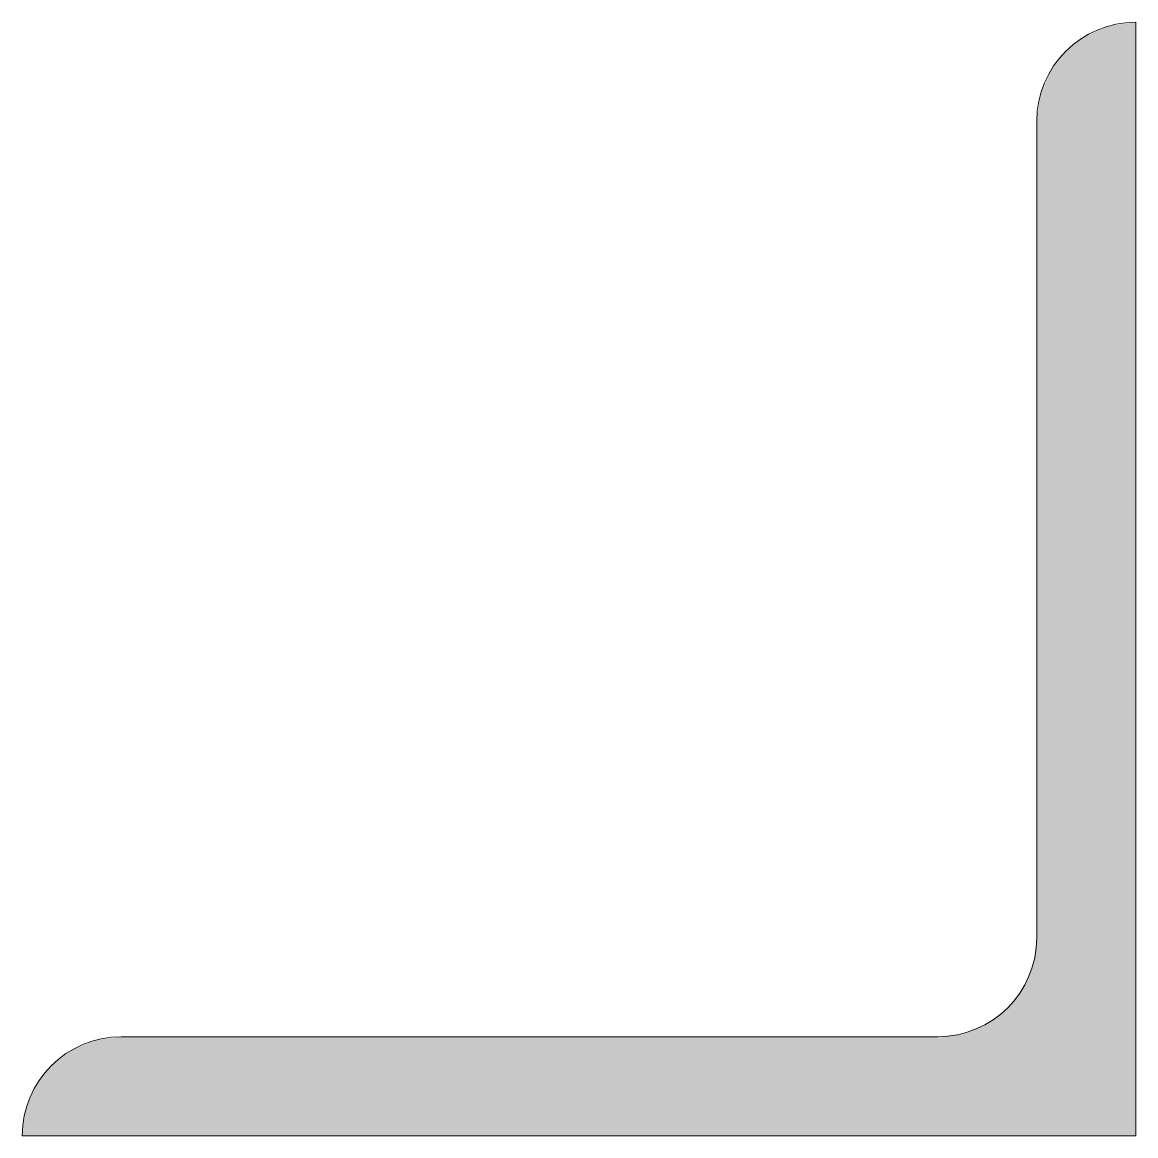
# Model space of a CAD drawing. Header units: metres. Extents: x -90 to 0, y 0 to 90.
import ezdxf

# ---------------------------------------------------------------- set-up
doc = ezdxf.new("R2010")
doc.units = ezdxf.units.M
doc.layers.add('A-DETL-GENF', color=92, linetype='Continuous', lineweight=18)

# ---------------------------------------------------------------- blocks, each defined once
blk = doc.blocks.new('30 L 90x90x8 - L 90x90x8-3344921-00_0 Basismaterialen')
at = {"layer": 'A-DETL-GENF'}
blk.add_hatch(color=256, dxfattribs=at).paths.add_polyline_path([(0, 0), (0, 90), (-2.071, 89.727), (-4, 88.928), (-5.657, 87.657), (-6.928, 86), (-7.727, 84.071), (-8, 82), (-8, 16), (-8.273, 13.929), (-9.072, 12), (-10.343, 10.343), (-12, 9.072), (-13.929, 8.273), (-16, 8), (-82, 8), (-84.071, 7.727), (-86, 6.928), (-87.657, 5.657), (-88.928, 4), (-89.727, 2.071), (-90, 0), (-46.147, 0)])
for p, q in [((0, 0), (0, 90)), ((-8, 82), (-8, 16)), ((-16, 8), (-82, 8)), ((-90, 0), (0, 0))]:
    blk.add_line(p, q, dxfattribs=at)
for centre, start, end in [((0, 82), 90, 180), ((-16, 16), 270, 360), ((-82, 0), 90, 180)]:
    blk.add_arc(centre, 8, start, end, dxfattribs=at)

msp = doc.modelspace()

# ---------------------------------------------------------------- block references
msp.add_blockref('30 L 90x90x8 - L 90x90x8-3344921-00_0 Basismaterialen', (0, 0))

doc.saveas('drawing.dxf')
